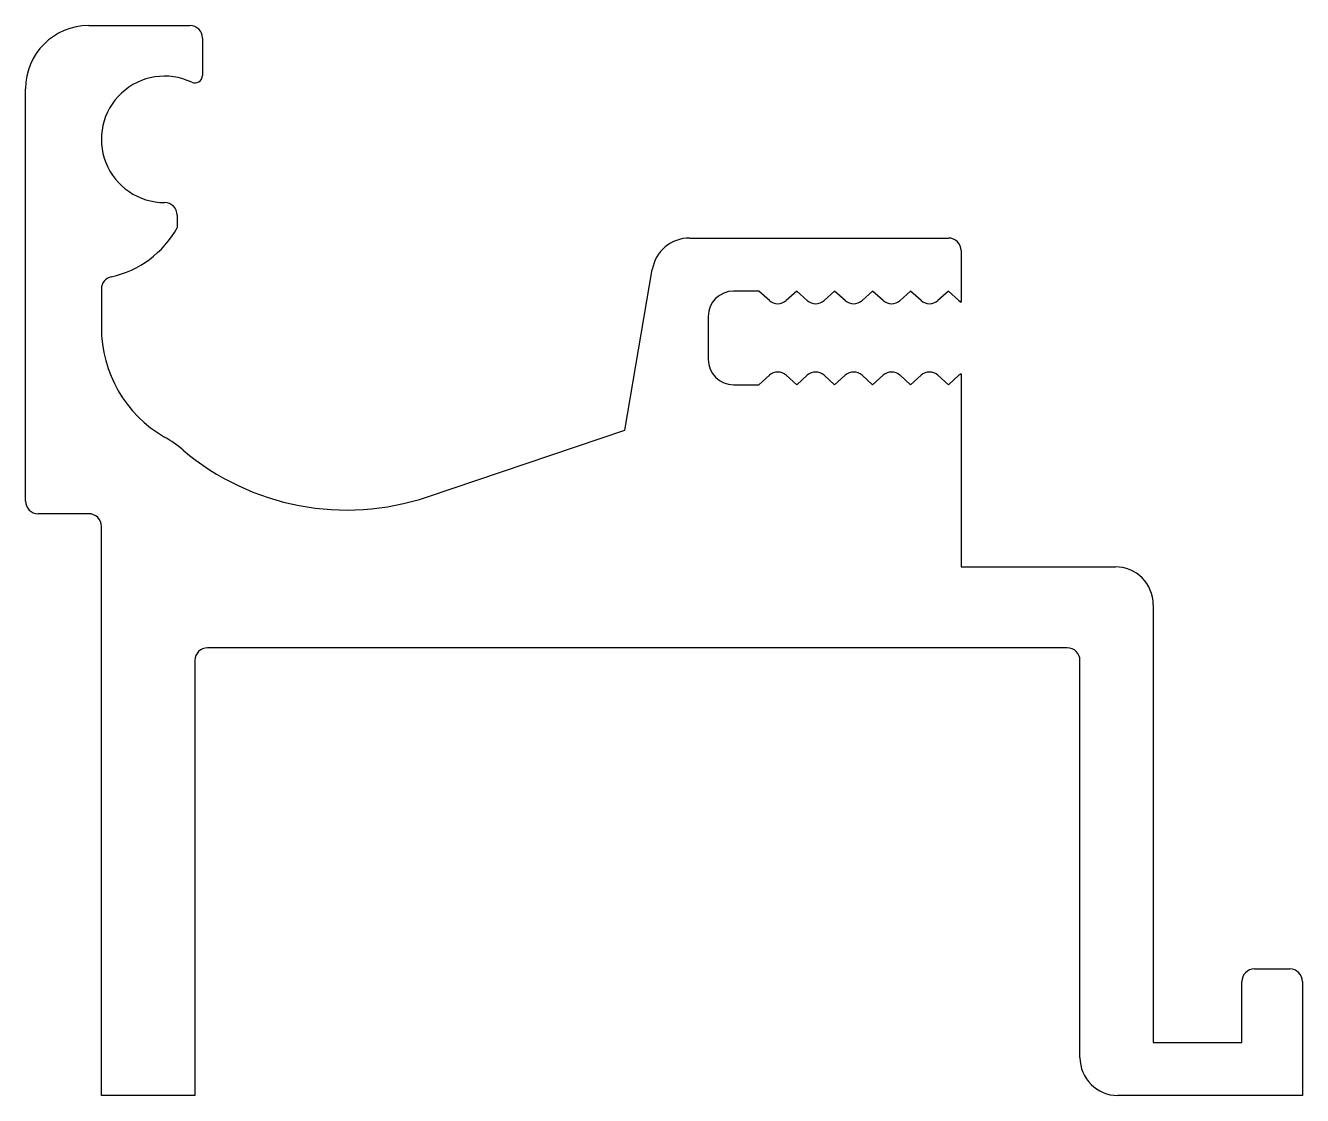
# Model space of a CAD drawing. Extents: x 323.7 to 374.2, y 797.8 to 840.1.
import ezdxf

# ---------------------------------------------------------------- set-up
doc = ezdxf.new("R2010")
doc.units = 0
doc.layers.add('PARÇA', color=7, linetype='CONTINUOUS')

msp = doc.modelspace()

# ---------------------------------------------------------------- linework, layer by layer
at = {"layer": 'PARÇA'}
for p, q in [((326.154, 840.149), (330.154, 840.149)), ((330.654, 839.649), (330.654, 838.179)), ((323.654, 821.349), (323.654, 837.649)), ((329.654, 832.649), (329.654, 832.149)), ((349.92, 831.749), (360.154, 831.749)), ((360.654, 831.249), (360.654, 829.216)), ((347.354, 824.149), (348.441, 830.502)), ((326.654, 829.728), (326.654, 828.21)), ((352.654, 829.649), (351.654, 829.649)), ((353.071, 829.277), (352.654, 829.649)), ((354.154, 829.649), (353.738, 829.277)), ((354.571, 829.277), (354.154, 829.649)), ((355.654, 829.649), (355.238, 829.277)), ((356.071, 829.277), (355.654, 829.649)), ((357.154, 829.649), (356.738, 829.277)), ((357.571, 829.277), (357.154, 829.649)), ((358.654, 829.649), (358.238, 829.277)), ((359.071, 829.277), (358.654, 829.649)), ((360.154, 829.649), (359.738, 829.277)), ((360.571, 829.277), (360.154, 829.649)), ((350.654, 828.649), (350.654, 826.949)), ((352.654, 825.949), (353.071, 826.322)), ((353.738, 826.322), (354.154, 825.949)), ((354.154, 825.949), (354.571, 826.322)), ((355.238, 826.322), (355.654, 825.949)), ((355.654, 825.949), (356.071, 826.322)), ((356.738, 826.322), (357.154, 825.949)), ((357.154, 825.949), (357.571, 826.322)), ((358.238, 826.322), (358.654, 825.949)), ((358.654, 825.949), (359.071, 826.322)), ((359.738, 826.322), (360.154, 825.949)), ((360.154, 825.949), (360.571, 826.322)), ((360.654, 826.382), (360.654, 818.749)), ((351.654, 825.949), (352.654, 825.949)), ((339.549, 821.517), (347.354, 824.149)), ((326.154, 820.849), (324.154, 820.849)), ((326.654, 797.849), (326.654, 820.349)), ((360.654, 818.749), (366.754, 818.749)), ((368.254, 817.249), (368.254, 799.949)), ((364.854, 815.549), (330.854, 815.549)), ((330.354, 815.049), (330.354, 797.849)), ((365.354, 799.349), (365.354, 815.049)), ((372.254, 802.849), (373.654, 802.849)), ((371.754, 799.949), (371.754, 802.349)), ((374.154, 802.349), (374.154, 797.849)), ((368.254, 799.949), (371.754, 799.949)), ((330.354, 797.849), (326.654, 797.849)), ((374.154, 797.849), (366.854, 797.849))]:
    msp.add_line(p, q, dxfattribs=at)
for centre, radius, start, end in [((326.154, 837.649), 2.5, 90, 180), ((330.154, 839.649), 0.5, 0, 90), ((329.154, 835.649), 2.5, 64.6231, 270), ((330.354, 838.179), 0.3, 244.6231, 0), ((329.154, 832.649), 0.5, 360, 90), ((326.174, 834.12), 4, 282.5874, 330.4783), ((349.92, 830.249), 1.5, 90, 170.2933), ((360.154, 831.249), 0.5, 0, 90), ((327.154, 829.728), 0.5, 102.5874, 180), ((351.654, 828.649), 1, 90, 180), ((353.404, 829.649), 0.5, 228.1897, 311.8103), ((354.904, 829.649), 0.5, 228.1897, 311.8103), ((356.404, 829.649), 0.5, 228.1897, 311.8103), ((357.904, 829.649), 0.5, 228.1897, 311.8103), ((359.404, 829.649), 0.5, 228.1897, 311.8103), ((360.904, 829.649), 0.5, 228.1897, 240), ((331.654, 828.21), 5, 180, 240), ((351.654, 826.949), 1, 180, 270), ((353.404, 825.949), 0.5, 48.1897, 131.8103), ((354.904, 825.949), 0.5, 48.1897, 131.8103), ((356.404, 825.949), 0.5, 48.1897, 131.8103), ((357.904, 825.949), 0.5, 48.1897, 131.8103), ((359.404, 825.949), 0.5, 48.1897, 131.8103), ((360.904, 825.949), 0.5, 120, 131.8103), ((326.654, 819.549), 5, 49.7171, 60), ((336.353, 830.992), 10, 229.7171, 288.6378), ((324.154, 821.349), 0.5, 180, 270), ((326.154, 820.349), 0.5, 0, 90), ((366.754, 817.249), 1.5, 0, 90), ((330.854, 815.049), 0.5, 90, 180), ((364.854, 815.049), 0.5, 0, 90), ((372.254, 802.349), 0.5, 90, 180), ((373.654, 802.349), 0.5, 0, 90), ((366.854, 799.349), 1.5, 180, 270)]:
    msp.add_arc(centre, radius, start, end, dxfattribs=at)

doc.saveas('drawing.dxf')
